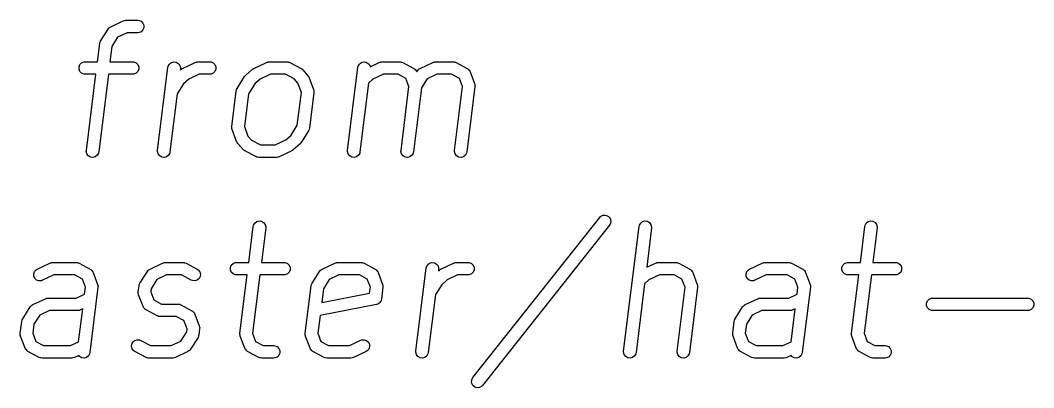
# Model space of a CAD drawing. Header units: inches. Extents: x 1.58 to 5.13, y -4.78 to -2.13.
# Drawn here: x 3.6395 to 4.1195, y -4.7766 to -4.6025 of the extents above; entities that cross this region are included whole.
import ezdxf

# ---------------------------------------------------------------- set-up
doc = ezdxf.new("R2010")
doc.units = ezdxf.units.IN
doc.header["$MEASUREMENT"] = 0
doc.layers.add('BLACK', color=250, linetype='CONTINUOUS')

msp = doc.modelspace()

# ---------------------------------------------------------------- linework, layer by layer
at = {"layer": 'BLACK', "linetype": 'CONTINUOUS'}
for p, q in [((3.68231, -4.6056), (3.68828, -4.60279)), ((3.68828, -4.60279), (3.68883, -4.60259)), ((3.68883, -4.60259), (3.6889, -4.60259)), ((3.6889, -4.60259), (3.68896, -4.60256)), ((3.68896, -4.60256), (3.68954, -4.60251)), ((3.68954, -4.60251), (3.69516, -4.60251)), ((3.69516, -4.60251), (3.69574, -4.60256)), ((3.69574, -4.60256), (3.6968, -4.603)), ((3.6968, -4.603), (3.69762, -4.60382)), ((3.67754, -4.61233), (3.68106, -4.60671)), ((3.68106, -4.60671), (3.68141, -4.60625)), ((3.68141, -4.60625), (3.68163, -4.60609)), ((3.68163, -4.60609), (3.68181, -4.6059)), ((3.68181, -4.6059), (3.68231, -4.6056)), ((3.69574, -4.60836), (3.69516, -4.60841)), ((3.6968, -4.60791), (3.69574, -4.60836)), ((3.69762, -4.6071), (3.6968, -4.60791)), ((3.69762, -4.60382), (3.69806, -4.60488)), ((3.69806, -4.60604), (3.69762, -4.6071)), ((3.69806, -4.60488), (3.69806, -4.60604)), ((3.67712, -4.61353), (3.67725, -4.61297)), ((3.67725, -4.61297), (3.67728, -4.61291)), ((3.67728, -4.61291), (3.67729, -4.61285)), ((3.67729, -4.61285), (3.67754, -4.61233)), ((3.68561, -4.61057), (3.6829, -4.61491)), ((3.6902, -4.60841), (3.68561, -4.61057)), ((3.69516, -4.60841), (3.6902, -4.60841)), ((3.67604, -4.62219), (3.67712, -4.61353)), ((3.6829, -4.61491), (3.68199, -4.62219)), ((3.66775, -4.6235), (3.66856, -4.62269)), ((3.66856, -4.62269), (3.66963, -4.62225)), ((3.66963, -4.62225), (3.67021, -4.62219)), ((3.67021, -4.62219), (3.67604, -4.62219)), ((3.68199, -4.62219), (3.6927, -4.62219)), ((3.6927, -4.62219), (3.69328, -4.62225)), ((3.69328, -4.62225), (3.69434, -4.62269)), ((3.69434, -4.62269), (3.69516, -4.6235)), ((3.71015, -4.62321), (3.71106, -4.6225)), ((3.71106, -4.6225), (3.71218, -4.6222)), ((3.71218, -4.6222), (3.71332, -4.62234)), ((3.71332, -4.62234), (3.71432, -4.62291)), ((3.7164, -4.62528), (3.72238, -4.62247)), ((3.72238, -4.62247), (3.72292, -4.62228)), ((3.72292, -4.62228), (3.72299, -4.62228)), ((3.72299, -4.62228), (3.72306, -4.62225)), ((3.72306, -4.62225), (3.72364, -4.62219)), ((3.72364, -4.62219), (3.72926, -4.62219)), ((3.72926, -4.62219), (3.72984, -4.62225)), ((3.72984, -4.62225), (3.7309, -4.62269)), ((3.7309, -4.62269), (3.73172, -4.6235)), ((3.75015, -4.62528), (3.75612, -4.62247)), ((3.75612, -4.62247), (3.75667, -4.62228)), ((3.75667, -4.62228), (3.75674, -4.62228)), ((3.75674, -4.62228), (3.75681, -4.62225)), ((3.75681, -4.62225), (3.75738, -4.62219)), ((3.75738, -4.62219), (3.76582, -4.62219)), ((3.76582, -4.62219), (3.76639, -4.62225)), ((3.76639, -4.62225), (3.76653, -4.6223)), ((3.76653, -4.6223), (3.76667, -4.62232)), ((3.76667, -4.62232), (3.76721, -4.62254)), ((3.76721, -4.62254), (3.77248, -4.62535)), ((3.80014, -4.62321), (3.80105, -4.6225)), ((3.80105, -4.6225), (3.80216, -4.6222)), ((3.80216, -4.6222), (3.80331, -4.62234)), ((3.80331, -4.62234), (3.80431, -4.62291)), ((3.80521, -4.62452), (3.80956, -4.62247)), ((3.80956, -4.62247), (3.8101, -4.62228)), ((3.8101, -4.62228), (3.81017, -4.62228)), ((3.81017, -4.62228), (3.81024, -4.62225)), ((3.81024, -4.62225), (3.81081, -4.62219)), ((3.81081, -4.62219), (3.81925, -4.62219)), ((3.81925, -4.62219), (3.81983, -4.62225)), ((3.81983, -4.62225), (3.81996, -4.6223)), ((3.81996, -4.6223), (3.8201, -4.62232)), ((3.8201, -4.62232), (3.82064, -4.62254)), ((3.82064, -4.62254), (3.82591, -4.62535)), ((3.82889, -4.62528), (3.83486, -4.62247)), ((3.83486, -4.62247), (3.83541, -4.62228)), ((3.83541, -4.62228), (3.83548, -4.62228)), ((3.83548, -4.62228), (3.83555, -4.62225)), ((3.83555, -4.62225), (3.83612, -4.62219)), ((3.83612, -4.62219), (3.84456, -4.62219)), ((3.84456, -4.62219), (3.84513, -4.62225)), ((3.84513, -4.62225), (3.84527, -4.6223)), ((3.84527, -4.6223), (3.84541, -4.62232)), ((3.84541, -4.62232), (3.84595, -4.62254)), ((3.84595, -4.62254), (3.85122, -4.62535)), ((3.66731, -4.62457), (3.66775, -4.6235)), ((3.66731, -4.62572), (3.66731, -4.62457)), ((3.66775, -4.62678), (3.66731, -4.62572)), ((3.66856, -4.6276), (3.66775, -4.62678)), ((3.69516, -4.62678), (3.69434, -4.6276)), ((3.69516, -4.6235), (3.6956, -4.62457)), ((3.6956, -4.62572), (3.69516, -4.62678)), ((3.6956, -4.62457), (3.6956, -4.62572)), ((3.70454, -4.66415), (3.70946, -4.62478)), ((3.70946, -4.62478), (3.70959, -4.62421)), ((3.70959, -4.62421), (3.71015, -4.62321)), ((3.71432, -4.62291), (3.71503, -4.62382)), ((3.71503, -4.62382), (3.71533, -4.62493)), ((3.71532, -4.62551), (3.71524, -4.62616)), ((3.71524, -4.62616), (3.7157, -4.62575)), ((3.71533, -4.62493), (3.71532, -4.62551)), ((3.7157, -4.62575), (3.71586, -4.62563)), ((3.71586, -4.62563), (3.71591, -4.62558)), ((3.71591, -4.62558), (3.71604, -4.6255)), ((3.71604, -4.6255), (3.71617, -4.62541)), ((3.71617, -4.62541), (3.71623, -4.62539)), ((3.71623, -4.62539), (3.7164, -4.62528)), ((3.73172, -4.62678), (3.7309, -4.6276)), ((3.73172, -4.6235), (3.73216, -4.62457)), ((3.73216, -4.62572), (3.73172, -4.62678)), ((3.73216, -4.62457), (3.73216, -4.62572)), ((3.74628, -4.62856), (3.74944, -4.62575)), ((3.74944, -4.62575), (3.7496, -4.62563)), ((3.7496, -4.62563), (3.74965, -4.62558)), ((3.74965, -4.62558), (3.74979, -4.6255)), ((3.74979, -4.6255), (3.74991, -4.62541)), ((3.74991, -4.62541), (3.74998, -4.62539)), ((3.74998, -4.62539), (3.75015, -4.62528)), ((3.77248, -4.62535), (3.77284, -4.62559)), ((3.77284, -4.62559), (3.77289, -4.62562)), ((3.77289, -4.62562), (3.77292, -4.62565)), ((3.77292, -4.62565), (3.77296, -4.62567)), ((3.77296, -4.62567), (3.773, -4.62572)), ((3.773, -4.62572), (3.77331, -4.62601)), ((3.77331, -4.62601), (3.77577, -4.62882)), ((3.79453, -4.66415), (3.79945, -4.62478)), ((3.79945, -4.62478), (3.79957, -4.62421)), ((3.79957, -4.62421), (3.80014, -4.62321)), ((3.80431, -4.62291), (3.80502, -4.62382)), ((3.80502, -4.62382), (3.80521, -4.62452)), ((3.82591, -4.62535), (3.82617, -4.62553)), ((3.82617, -4.62553), (3.82624, -4.62556)), ((3.82624, -4.62556), (3.82628, -4.6256)), ((3.82628, -4.6256), (3.82639, -4.62567)), ((3.82639, -4.62567), (3.8267, -4.62605)), ((3.8267, -4.62605), (3.82703, -4.6264)), ((3.82703, -4.6264), (3.82709, -4.62652)), ((3.82709, -4.62652), (3.82712, -4.62656)), ((3.82712, -4.62656), (3.82715, -4.62664)), ((3.82715, -4.62664), (3.82729, -4.62692)), ((3.82729, -4.62692), (3.8273, -4.62695)), ((3.8273, -4.62695), (3.82764, -4.62639)), ((3.82764, -4.62639), (3.828, -4.62593)), ((3.828, -4.62593), (3.82821, -4.62578)), ((3.82821, -4.62578), (3.82839, -4.62558)), ((3.82839, -4.62558), (3.82889, -4.62528)), ((3.85122, -4.62535), (3.85148, -4.62553)), ((3.85148, -4.62553), (3.85155, -4.62556)), ((3.85155, -4.62556), (3.85159, -4.6256)), ((3.85159, -4.6256), (3.8517, -4.62567)), ((3.8517, -4.62567), (3.85201, -4.62605)), ((3.85201, -4.62605), (3.85234, -4.6264)), ((3.85234, -4.6264), (3.8524, -4.62652)), ((3.8524, -4.62652), (3.85243, -4.62656)), ((3.85243, -4.62656), (3.85246, -4.62664)), ((3.85246, -4.62664), (3.8526, -4.62692)), ((3.8526, -4.62692), (3.85471, -4.63254)), ((3.66963, -4.62804), (3.66856, -4.6276)), ((3.67021, -4.6281), (3.66963, -4.62804)), ((3.6753, -4.6281), (3.67021, -4.6281)), ((3.67079, -4.66415), (3.6753, -4.6281)), ((3.68125, -4.6281), (3.67665, -4.66488)), ((3.6927, -4.6281), (3.68125, -4.6281)), ((3.69328, -4.62804), (3.6927, -4.6281)), ((3.69434, -4.6276), (3.69328, -4.62804)), ((3.7193, -4.63045), (3.71678, -4.63269)), ((3.7243, -4.6281), (3.7193, -4.63045)), ((3.72926, -4.6281), (3.7243, -4.6281)), ((3.72984, -4.62804), (3.72926, -4.6281)), ((3.7309, -4.6276), (3.72984, -4.62804)), ((3.74222, -4.63483), (3.74574, -4.6292)), ((3.74574, -4.6292), (3.74586, -4.62905)), ((3.74586, -4.62905), (3.74589, -4.62899)), ((3.74589, -4.62899), (3.746, -4.62887)), ((3.746, -4.62887), (3.74609, -4.62875)), ((3.74609, -4.62875), (3.74615, -4.62871)), ((3.74615, -4.62871), (3.74628, -4.62856)), ((3.75305, -4.63045), (3.75052, -4.63269)), ((3.75804, -4.6281), (3.75305, -4.63045)), ((3.76508, -4.6281), (3.75804, -4.6281)), ((3.76922, -4.63031), (3.76508, -4.6281)), ((3.77098, -4.63231), (3.76922, -4.63031)), ((3.77264, -4.63675), (3.77098, -4.63231)), ((3.77577, -4.62882), (3.77602, -4.62917)), ((3.77602, -4.62917), (3.77606, -4.62921)), ((3.77606, -4.62921), (3.77608, -4.62926)), ((3.77608, -4.62926), (3.77611, -4.6293)), ((3.77611, -4.6293), (3.77613, -4.62935)), ((3.77613, -4.62935), (3.77632, -4.62973)), ((3.77632, -4.62973), (3.77843, -4.63536)), ((3.80447, -4.63224), (3.80038, -4.66488)), ((3.80648, -4.63045), (3.80447, -4.63224)), ((3.81147, -4.6281), (3.80648, -4.63045)), ((3.81851, -4.6281), (3.81147, -4.6281)), ((3.82215, -4.63004), (3.81851, -4.6281)), ((3.82361, -4.63394), (3.82215, -4.63004)), ((3.83219, -4.63026), (3.82948, -4.63459)), ((3.83678, -4.6281), (3.83219, -4.63026)), ((3.84382, -4.6281), (3.83678, -4.6281)), ((3.84746, -4.63004), (3.84382, -4.6281)), ((3.84892, -4.63394), (3.84746, -4.63004)), ((3.71678, -4.63269), (3.71383, -4.63741)), ((3.73969, -4.6529), (3.7418, -4.63603)), ((3.7418, -4.63603), (3.74193, -4.63546)), ((3.74193, -4.63546), (3.74196, -4.63541)), ((3.74196, -4.63541), (3.74197, -4.63535)), ((3.74197, -4.63535), (3.74222, -4.63483)), ((3.75052, -4.63269), (3.74758, -4.63741)), ((3.7707, -4.65225), (3.77264, -4.63675)), ((3.77859, -4.63676), (3.77648, -4.65363)), ((3.77843, -4.63536), (3.77857, -4.63592)), ((3.77857, -4.63592), (3.77857, -4.63605)), ((3.77857, -4.63605), (3.77861, -4.63618)), ((3.77861, -4.63618), (3.77859, -4.63676)), ((3.81983, -4.66415), (3.82361, -4.63394)), ((3.82948, -4.63459), (3.82569, -4.66488)), ((3.84514, -4.66415), (3.84892, -4.63394)), ((3.85487, -4.63395), (3.851, -4.66488)), ((3.85471, -4.63254), (3.85485, -4.6331)), ((3.85485, -4.6331), (3.85485, -4.63324)), ((3.85485, -4.63324), (3.85489, -4.63337)), ((3.85489, -4.63337), (3.85487, -4.63395)), ((3.71383, -4.63741), (3.7104, -4.66488)), ((3.74758, -4.63741), (3.74564, -4.65291)), ((3.73967, -4.65348), (3.73969, -4.6529)), ((3.73971, -4.65361), (3.73967, -4.65348)), ((3.7397, -4.65374), (3.73971, -4.65361)), ((3.73985, -4.6543), (3.7397, -4.65374)), ((3.74196, -4.65993), (3.73985, -4.6543)), ((3.74564, -4.65291), (3.7473, -4.65735)), ((3.76776, -4.65697), (3.7707, -4.65225)), ((3.77606, -4.65483), (3.77254, -4.66046)), ((3.77631, -4.65431), (3.77606, -4.65483)), ((3.77632, -4.65425), (3.77631, -4.65431)), ((3.77635, -4.6542), (3.77632, -4.65425)), ((3.77648, -4.65363), (3.77635, -4.6542)), ((3.74215, -4.66031), (3.74196, -4.65993)), ((3.74217, -4.66036), (3.74215, -4.66031)), ((3.7422, -4.6604), (3.74217, -4.66036)), ((3.74222, -4.66045), (3.7422, -4.6604)), ((3.74226, -4.66049), (3.74222, -4.66045)), ((3.74251, -4.66083), (3.74226, -4.66049)), ((3.74497, -4.66365), (3.74251, -4.66083)), ((3.7473, -4.65735), (3.74905, -4.65935)), ((3.74905, -4.65935), (3.7532, -4.66156)), ((3.76024, -4.66156), (3.76523, -4.65921)), ((3.76523, -4.65921), (3.76776, -4.65697)), ((3.772, -4.6611), (3.76883, -4.66391)), ((3.77213, -4.66095), (3.772, -4.6611)), ((3.77219, -4.66091), (3.77213, -4.66095)), ((3.77228, -4.66079), (3.77219, -4.66091)), ((3.77239, -4.66067), (3.77228, -4.66079)), ((3.77242, -4.66061), (3.77239, -4.66067)), ((3.77254, -4.66046), (3.77242, -4.66061)), ((3.67078, -4.66473), (3.67079, -4.66415)), ((3.67108, -4.66584), (3.67078, -4.66473)), ((3.67179, -4.66675), (3.67108, -4.66584)), ((3.67652, -4.66545), (3.67595, -4.66645)), ((3.67665, -4.66488), (3.67652, -4.66545)), ((3.70452, -4.66473), (3.70454, -4.66415)), ((3.70483, -4.66584), (3.70452, -4.66473)), ((3.70553, -4.66675), (3.70483, -4.66584)), ((3.71027, -4.66545), (3.7097, -4.66645)), ((3.7104, -4.66488), (3.71027, -4.66545)), ((3.74528, -4.66394), (3.74497, -4.66365)), ((3.74532, -4.66399), (3.74528, -4.66394)), ((3.74535, -4.66401), (3.74532, -4.66399)), ((3.74539, -4.66404), (3.74535, -4.66401)), ((3.74544, -4.66407), (3.74539, -4.66404)), ((3.7458, -4.66431), (3.74544, -4.66407)), ((3.75107, -4.66712), (3.7458, -4.66431)), ((3.7532, -4.66156), (3.76024, -4.66156)), ((3.76813, -4.66437), (3.76215, -4.66719)), ((3.7683, -4.66427), (3.76813, -4.66437)), ((3.76837, -4.66425), (3.7683, -4.66427)), ((3.76849, -4.66416), (3.76837, -4.66425)), ((3.76863, -4.66408), (3.76849, -4.66416)), ((3.76867, -4.66403), (3.76863, -4.66408)), ((3.76883, -4.66391), (3.76867, -4.66403)), ((3.79451, -4.66473), (3.79453, -4.66415)), ((3.79482, -4.66584), (3.79451, -4.66473)), ((3.79552, -4.66675), (3.79482, -4.66584)), ((3.80026, -4.66545), (3.79969, -4.66645)), ((3.80038, -4.66488), (3.80026, -4.66545)), ((3.81982, -4.66473), (3.81983, -4.66415)), ((3.82012, -4.66584), (3.81982, -4.66473)), ((3.82083, -4.66675), (3.82012, -4.66584)), ((3.82557, -4.66545), (3.825, -4.66645)), ((3.82569, -4.66488), (3.82557, -4.66545)), ((3.84513, -4.66473), (3.84514, -4.66415)), ((3.84543, -4.66584), (3.84513, -4.66473)), ((3.84614, -4.66675), (3.84543, -4.66584)), ((3.85088, -4.66545), (3.85031, -4.66645)), ((3.851, -4.66488), (3.85088, -4.66545)), ((3.67279, -4.66732), (3.67179, -4.66675)), ((3.67393, -4.66746), (3.67279, -4.66732)), ((3.67504, -4.66715), (3.67393, -4.66746)), ((3.67595, -4.66645), (3.67504, -4.66715)), ((3.70654, -4.66732), (3.70553, -4.66675)), ((3.70768, -4.66746), (3.70654, -4.66732)), ((3.70879, -4.66715), (3.70768, -4.66746)), ((3.7097, -4.66645), (3.70879, -4.66715)), ((3.75161, -4.66734), (3.75107, -4.66712)), ((3.75175, -4.66736), (3.75161, -4.66734)), ((3.75188, -4.66741), (3.75175, -4.66736)), ((3.75246, -4.66747), (3.75188, -4.66741)), ((3.7609, -4.66747), (3.75246, -4.66747)), ((3.76147, -4.66741), (3.7609, -4.66747)), ((3.76154, -4.66738), (3.76147, -4.66741)), ((3.76161, -4.66738), (3.76154, -4.66738)), ((3.76215, -4.66719), (3.76161, -4.66738)), ((3.79652, -4.66732), (3.79552, -4.66675)), ((3.79767, -4.66746), (3.79652, -4.66732)), ((3.79878, -4.66715), (3.79767, -4.66746)), ((3.79969, -4.66645), (3.79878, -4.66715)), ((3.82183, -4.66732), (3.82083, -4.66675)), ((3.82298, -4.66746), (3.82183, -4.66732)), ((3.82409, -4.66715), (3.82298, -4.66746)), ((3.825, -4.66645), (3.82409, -4.66715)), ((3.84714, -4.66732), (3.84614, -4.66675)), ((3.84829, -4.66746), (3.84714, -4.66732)), ((3.8494, -4.66715), (3.84829, -4.66746)), ((3.85031, -4.66645), (3.8494, -4.66715)), ((3.91536, -4.69491), (3.91651, -4.69478)), ((3.91651, -4.69478), (3.91761, -4.69509)), ((3.75001, -4.6996), (3.75058, -4.6986)), ((3.75058, -4.6986), (3.75149, -4.6979)), ((3.75149, -4.6979), (3.7526, -4.69759)), ((3.7526, -4.69759), (3.75374, -4.69773)), ((3.75374, -4.69773), (3.75474, -4.6983)), ((3.75474, -4.6983), (3.75545, -4.69921)), ((3.75545, -4.69921), (3.75576, -4.70032)), ((3.85384, -4.77182), (3.91395, -4.69589)), ((3.91858, -4.69956), (3.85847, -4.77548)), ((3.91395, -4.69589), (3.91436, -4.69547)), ((3.91436, -4.69547), (3.91536, -4.69491)), ((3.91761, -4.69509), (3.91852, -4.69581)), ((3.91852, -4.69581), (3.91908, -4.69682)), ((3.9189, -4.69907), (3.91858, -4.69956)), ((3.91921, -4.69796), (3.9189, -4.69907)), ((3.91908, -4.69682), (3.91921, -4.69796)), ((3.9328, -4.6996), (3.93337, -4.6986)), ((3.93337, -4.6986), (3.93428, -4.6979)), ((3.93428, -4.6979), (3.93539, -4.69759)), ((3.93539, -4.69759), (3.93653, -4.69773)), ((3.93653, -4.69773), (3.93753, -4.6983)), ((3.93753, -4.6983), (3.93824, -4.69921)), ((3.93824, -4.69921), (3.93855, -4.70032)), ((4.03966, -4.6996), (4.04023, -4.6986)), ((4.04023, -4.6986), (4.04114, -4.6979)), ((4.04114, -4.6979), (4.04225, -4.69759)), ((4.04225, -4.69759), (4.04339, -4.69773)), ((4.04339, -4.69773), (4.0444, -4.6983)), ((4.0444, -4.6983), (4.0451, -4.69921)), ((4.0451, -4.69921), (4.04541, -4.70032)), ((3.74774, -4.71727), (3.74988, -4.70017)), ((3.74988, -4.70017), (3.75001, -4.6996)), ((3.75574, -4.7009), (3.7537, -4.71727)), ((3.75576, -4.70032), (3.75574, -4.7009)), ((3.92529, -4.75922), (3.93267, -4.70017)), ((3.93267, -4.70017), (3.9328, -4.6996)), ((3.93853, -4.7009), (3.93621, -4.71948)), ((3.93855, -4.70032), (3.93853, -4.7009)), ((4.0374, -4.71727), (4.03953, -4.70017)), ((4.03953, -4.70017), (4.03966, -4.6996)), ((4.04539, -4.7009), (4.04335, -4.71727)), ((4.04541, -4.70032), (4.04539, -4.7009)), ((3.64751, -4.72036), (3.65348, -4.71755)), ((3.65348, -4.71755), (3.65403, -4.71735)), ((3.65403, -4.71735), (3.6541, -4.71735)), ((3.6541, -4.71735), (3.65416, -4.71732)), ((3.65416, -4.71732), (3.65474, -4.71727)), ((3.65474, -4.71727), (3.66599, -4.71727)), ((3.66599, -4.71727), (3.66656, -4.71732)), ((3.66656, -4.71732), (3.6667, -4.71738)), ((3.6667, -4.71738), (3.66684, -4.71739)), ((3.66684, -4.71739), (3.66738, -4.71761)), ((3.66738, -4.71761), (3.67265, -4.72043)), ((3.70094, -4.72036), (3.70691, -4.71755)), ((3.70691, -4.71755), (3.70746, -4.71735)), ((3.70746, -4.71735), (3.70753, -4.71735)), ((3.70753, -4.71735), (3.70759, -4.71732)), ((3.70759, -4.71732), (3.70817, -4.71727)), ((3.70817, -4.71727), (3.71661, -4.71727)), ((3.71661, -4.71727), (3.71718, -4.71732)), ((3.71718, -4.71732), (3.71732, -4.71738)), ((3.71732, -4.71738), (3.71746, -4.71739)), ((3.71746, -4.71739), (3.718, -4.71761)), ((3.718, -4.71761), (3.72327, -4.72043)), ((3.73902, -4.71964), (3.73946, -4.71858)), ((3.73946, -4.71858), (3.74027, -4.71776)), ((3.74027, -4.71776), (3.74134, -4.71732)), ((3.74134, -4.71732), (3.74192, -4.71727)), ((3.74192, -4.71727), (3.74774, -4.71727)), ((3.7537, -4.71727), (3.76441, -4.71727)), ((3.76441, -4.71727), (3.76499, -4.71732)), ((3.76499, -4.71732), (3.76605, -4.71776)), ((3.76605, -4.71776), (3.76687, -4.71858)), ((3.76687, -4.71858), (3.76731, -4.71964)), ((3.78249, -4.72036), (3.78846, -4.71755)), ((3.78846, -4.71755), (3.78901, -4.71735)), ((3.78901, -4.71735), (3.78908, -4.71735)), ((3.78908, -4.71735), (3.78915, -4.71732)), ((3.78915, -4.71732), (3.78972, -4.71727)), ((3.78972, -4.71727), (3.80097, -4.71727)), ((3.80097, -4.71727), (3.80155, -4.71732)), ((3.80155, -4.71732), (3.80168, -4.71738)), ((3.80168, -4.71738), (3.80182, -4.71739)), ((3.80182, -4.71739), (3.80236, -4.71761)), ((3.80236, -4.71761), (3.80763, -4.72043)), ((3.83191, -4.71929), (3.83248, -4.71829)), ((3.83248, -4.71829), (3.83339, -4.71758)), ((3.83339, -4.71758), (3.8345, -4.71727)), ((3.8345, -4.71727), (3.83565, -4.71742)), ((3.83565, -4.71742), (3.83665, -4.71799)), ((3.83665, -4.71799), (3.83736, -4.7189)), ((3.83873, -4.72036), (3.84471, -4.71755)), ((3.84471, -4.71755), (3.84525, -4.71735)), ((3.84525, -4.71735), (3.84532, -4.71735)), ((3.84532, -4.71735), (3.84539, -4.71732)), ((3.84539, -4.71732), (3.84596, -4.71727)), ((3.84596, -4.71727), (3.85159, -4.71727)), ((3.85159, -4.71727), (3.85216, -4.71732)), ((3.85216, -4.71732), (3.85323, -4.71776)), ((3.85323, -4.71776), (3.85404, -4.71858)), ((3.85404, -4.71858), (3.85448, -4.71964)), ((3.93621, -4.71948), (3.94032, -4.71755)), ((3.94032, -4.71755), (3.94087, -4.71735)), ((3.94087, -4.71735), (3.94094, -4.71735)), ((3.94094, -4.71735), (3.941, -4.71732)), ((3.941, -4.71732), (3.94158, -4.71727)), ((3.94158, -4.71727), (3.95001, -4.71727)), ((3.95001, -4.71727), (3.95059, -4.71732)), ((3.95059, -4.71732), (3.95072, -4.71738)), ((3.95072, -4.71738), (3.95087, -4.71739)), ((3.95087, -4.71739), (3.9514, -4.71761)), ((3.9514, -4.71761), (3.95668, -4.72043)), ((3.98496, -4.72036), (3.99094, -4.71755)), ((3.99094, -4.71755), (3.99148, -4.71735)), ((3.99148, -4.71735), (3.99156, -4.71735)), ((3.99156, -4.71735), (3.99162, -4.71732)), ((3.99162, -4.71732), (3.9922, -4.71727)), ((3.9922, -4.71727), (4.00344, -4.71727)), ((4.00344, -4.71727), (4.00402, -4.71732)), ((4.00402, -4.71732), (4.00416, -4.71738)), ((4.00416, -4.71738), (4.0043, -4.71739)), ((4.0043, -4.71739), (4.00483, -4.71761)), ((4.00483, -4.71761), (4.01011, -4.72043)), ((4.02867, -4.71964), (4.02911, -4.71858)), ((4.02911, -4.71858), (4.02993, -4.71776)), ((4.02993, -4.71776), (4.03099, -4.71732)), ((4.03099, -4.71732), (4.03157, -4.71727)), ((4.03157, -4.71727), (4.0374, -4.71727)), ((4.04335, -4.71727), (4.05406, -4.71727)), ((4.05406, -4.71727), (4.05464, -4.71732)), ((4.05464, -4.71732), (4.0557, -4.71776)), ((4.0557, -4.71776), (4.05652, -4.71858)), ((4.05652, -4.71858), (4.05696, -4.71964)), ((3.64584, -4.72259), (3.64623, -4.72151)), ((3.6459, -4.72374), (3.64584, -4.72259)), ((3.64623, -4.72151), (3.64701, -4.72066)), ((3.64701, -4.72066), (3.64751, -4.72036)), ((3.6554, -4.72317), (3.65002, -4.7257)), ((3.66525, -4.72317), (3.6554, -4.72317)), ((3.66889, -4.72511), (3.66525, -4.72317)), ((3.67265, -4.72043), (3.67291, -4.7206)), ((3.67291, -4.7206), (3.67298, -4.72063)), ((3.67298, -4.72063), (3.67302, -4.72067)), ((3.67302, -4.72067), (3.67313, -4.72075)), ((3.67313, -4.72075), (3.67344, -4.72112)), ((3.67344, -4.72112), (3.67377, -4.72148)), ((3.67377, -4.72148), (3.67383, -4.7216)), ((3.67383, -4.7216), (3.67386, -4.72164)), ((3.67386, -4.72164), (3.67389, -4.72171)), ((3.67389, -4.72171), (3.67402, -4.722)), ((3.67402, -4.722), (3.67613, -4.72762)), ((3.69617, -4.72709), (3.69969, -4.72147)), ((3.69969, -4.72147), (3.70004, -4.72101)), ((3.70004, -4.72101), (3.70026, -4.72085)), ((3.70026, -4.72085), (3.70044, -4.72066)), ((3.70044, -4.72066), (3.70094, -4.72036)), ((3.70883, -4.72317), (3.70424, -4.72533)), ((3.71587, -4.72317), (3.70883, -4.72317)), ((3.72049, -4.72564), (3.71587, -4.72317)), ((3.72327, -4.72043), (3.72375, -4.72075)), ((3.72375, -4.72075), (3.72448, -4.72164)), ((3.72448, -4.72164), (3.72482, -4.72274)), ((3.72482, -4.72274), (3.7247, -4.72389)), ((3.73902, -4.7208), (3.73902, -4.71964)), ((3.73946, -4.72186), (3.73902, -4.7208)), ((3.74027, -4.72268), (3.73946, -4.72186)), ((3.74134, -4.72312), (3.74027, -4.72268)), ((3.74192, -4.72317), (3.74134, -4.72312)), ((3.74701, -4.72317), (3.74192, -4.72317)), ((3.74355, -4.75079), (3.74701, -4.72317)), ((3.75296, -4.72317), (3.74951, -4.7508)), ((3.76441, -4.72317), (3.75296, -4.72317)), ((3.76499, -4.72312), (3.76441, -4.72317)), ((3.76605, -4.72268), (3.76499, -4.72312)), ((3.76687, -4.72186), (3.76605, -4.72268)), ((3.76731, -4.7208), (3.76687, -4.72186)), ((3.76731, -4.71964), (3.76731, -4.7208)), ((3.77773, -4.72709), (3.78124, -4.72147)), ((3.78124, -4.72147), (3.7816, -4.72101)), ((3.7816, -4.72101), (3.78181, -4.72085)), ((3.78181, -4.72085), (3.78199, -4.72066)), ((3.78199, -4.72066), (3.78249, -4.72036)), ((3.79038, -4.72317), (3.78579, -4.72533)), ((3.80023, -4.72317), (3.79038, -4.72317)), ((3.80387, -4.72511), (3.80023, -4.72317)), ((3.80763, -4.72043), (3.8079, -4.7206)), ((3.8079, -4.7206), (3.80797, -4.72063)), ((3.80797, -4.72063), (3.808, -4.72067)), ((3.808, -4.72067), (3.80811, -4.72075)), ((3.80811, -4.72075), (3.80842, -4.72112)), ((3.80842, -4.72112), (3.80875, -4.72148)), ((3.80875, -4.72148), (3.80881, -4.7216)), ((3.80881, -4.7216), (3.80885, -4.72164)), ((3.80885, -4.72164), (3.80887, -4.72171)), ((3.80887, -4.72171), (3.80901, -4.722)), ((3.80901, -4.722), (3.81112, -4.72762)), ((3.82686, -4.75922), (3.83179, -4.71985)), ((3.83179, -4.71985), (3.83191, -4.71929)), ((3.83736, -4.7189), (3.83766, -4.72001)), ((3.83765, -4.72059), (3.83756, -4.72124)), ((3.83756, -4.72124), (3.83803, -4.72083)), ((3.83766, -4.72001), (3.83765, -4.72059)), ((3.83803, -4.72083), (3.83819, -4.72071)), ((3.83819, -4.72071), (3.83823, -4.72066)), ((3.83823, -4.72066), (3.83837, -4.72058)), ((3.83837, -4.72058), (3.8385, -4.72048)), ((3.8385, -4.72048), (3.83856, -4.72046)), ((3.83856, -4.72046), (3.83873, -4.72036)), ((3.84662, -4.72317), (3.84163, -4.72552)), ((3.85159, -4.72317), (3.84662, -4.72317)), ((3.85216, -4.72312), (3.85159, -4.72317)), ((3.85323, -4.72268), (3.85216, -4.72312)), ((3.85404, -4.72186), (3.85323, -4.72268)), ((3.85448, -4.7208), (3.85404, -4.72186)), ((3.85448, -4.71964), (3.85448, -4.7208)), ((3.94224, -4.72317), (3.93724, -4.72552)), ((3.94928, -4.72317), (3.94224, -4.72317)), ((3.95291, -4.72511), (3.94928, -4.72317)), ((3.95668, -4.72043), (3.95694, -4.7206)), ((3.95694, -4.7206), (3.95701, -4.72063)), ((3.95701, -4.72063), (3.95705, -4.72067)), ((3.95705, -4.72067), (3.95716, -4.72075)), ((3.95716, -4.72075), (3.95747, -4.72112)), ((3.95747, -4.72112), (3.9578, -4.72148)), ((3.9578, -4.72148), (3.95786, -4.7216)), ((3.95786, -4.7216), (3.95789, -4.72164)), ((3.95789, -4.72164), (3.95791, -4.72171)), ((3.95791, -4.72171), (3.95805, -4.722)), ((3.95805, -4.722), (3.96016, -4.72762)), ((3.9833, -4.72259), (3.98369, -4.72151)), ((3.98335, -4.72374), (3.9833, -4.72259)), ((3.98369, -4.72151), (3.98447, -4.72066)), ((3.98447, -4.72066), (3.98496, -4.72036)), ((3.99286, -4.72317), (3.98748, -4.7257)), ((4.00271, -4.72317), (3.99286, -4.72317)), ((4.00634, -4.72511), (4.00271, -4.72317)), ((4.01011, -4.72043), (4.01037, -4.7206)), ((4.01037, -4.7206), (4.01044, -4.72063)), ((4.01044, -4.72063), (4.01048, -4.72067)), ((4.01048, -4.72067), (4.01059, -4.72075)), ((4.01059, -4.72075), (4.0109, -4.72112)), ((4.0109, -4.72112), (4.01123, -4.72148)), ((4.01123, -4.72148), (4.01129, -4.7216)), ((4.01129, -4.7216), (4.01132, -4.72164)), ((4.01132, -4.72164), (4.01134, -4.72171)), ((4.01134, -4.72171), (4.01148, -4.722)), ((4.01148, -4.722), (4.01359, -4.72762)), ((4.02867, -4.7208), (4.02867, -4.71964)), ((4.02911, -4.72186), (4.02867, -4.7208)), ((4.02993, -4.72268), (4.02911, -4.72186)), ((4.03099, -4.72312), (4.02993, -4.72268)), ((4.03157, -4.72317), (4.03099, -4.72312)), ((4.03666, -4.72317), (4.03157, -4.72317)), ((4.03321, -4.75079), (4.03666, -4.72317)), ((4.04261, -4.72317), (4.03916, -4.7508)), ((4.05406, -4.72317), (4.04261, -4.72317)), ((4.05464, -4.72312), (4.05406, -4.72317)), ((4.0557, -4.72268), (4.05464, -4.72312)), ((4.05652, -4.72186), (4.0557, -4.72268)), ((4.05696, -4.7208), (4.05652, -4.72186)), ((4.05696, -4.71964), (4.05696, -4.7208)), ((3.64639, -4.72479), (3.6459, -4.72374)), ((3.64724, -4.72556), (3.64639, -4.72479)), ((3.64832, -4.72595), (3.64724, -4.72556)), ((3.64947, -4.7259), (3.64832, -4.72595)), ((3.65002, -4.7257), (3.64947, -4.7259)), ((3.67035, -4.72901), (3.66889, -4.72511)), ((3.67613, -4.72762), (3.67628, -4.72818)), ((3.67628, -4.72818), (3.67628, -4.72831)), ((3.67628, -4.72831), (3.67631, -4.72844)), ((3.6954, -4.7311), (3.69575, -4.72829)), ((3.69575, -4.72829), (3.69588, -4.72773)), ((3.69588, -4.72773), (3.69591, -4.72767)), ((3.69591, -4.72767), (3.69592, -4.72761)), ((3.69592, -4.72761), (3.69617, -4.72709)), ((3.70424, -4.72533), (3.70153, -4.72967)), ((3.72102, -4.72586), (3.72049, -4.72564)), ((3.72217, -4.72597), (3.72102, -4.72586)), ((3.72327, -4.72563), (3.72217, -4.72597)), ((3.72416, -4.7249), (3.72327, -4.72563)), ((3.7247, -4.72389), (3.72416, -4.7249)), ((3.77449, -4.75079), (3.7773, -4.72829)), ((3.7773, -4.72829), (3.77743, -4.72773)), ((3.77743, -4.72773), (3.77746, -4.72767)), ((3.77746, -4.72767), (3.77747, -4.72761)), ((3.77747, -4.72761), (3.77773, -4.72709)), ((3.78579, -4.72533), (3.78308, -4.72967)), ((3.80533, -4.72901), (3.80387, -4.72511)), ((3.81112, -4.72762), (3.81127, -4.72818)), ((3.81127, -4.72818), (3.81126, -4.72831)), ((3.81126, -4.72831), (3.8113, -4.72844)), ((3.8391, -4.72777), (3.83616, -4.73248)), ((3.84163, -4.72552), (3.8391, -4.72777)), ((3.93523, -4.72731), (3.93115, -4.75996)), ((3.93724, -4.72552), (3.93523, -4.72731)), ((3.95438, -4.72901), (3.95291, -4.72511)), ((3.96016, -4.72762), (3.96031, -4.72818)), ((3.96031, -4.72818), (3.96031, -4.72831)), ((3.96031, -4.72831), (3.96034, -4.72844)), ((3.98385, -4.72479), (3.98335, -4.72374)), ((3.9847, -4.72556), (3.98385, -4.72479)), ((3.98578, -4.72595), (3.9847, -4.72556)), ((3.98693, -4.7259), (3.98578, -4.72595)), ((3.98748, -4.7257), (3.98693, -4.7259)), ((4.00781, -4.72901), (4.00634, -4.72511)), ((4.01359, -4.72762), (4.01374, -4.72818)), ((4.01374, -4.72818), (4.01374, -4.72831)), ((4.01374, -4.72831), (4.01377, -4.72844)), ((3.66603, -4.73414), (3.66994, -4.7323)), ((3.66994, -4.7323), (3.67035, -4.72901)), ((3.6763, -4.72902), (3.67243, -4.75996)), ((3.67631, -4.72844), (3.6763, -4.72902)), ((3.69538, -4.73168), (3.6954, -4.7311)), ((3.69542, -4.73181), (3.69538, -4.73168)), ((3.69541, -4.73195), (3.69542, -4.73181)), ((3.69556, -4.73251), (3.69541, -4.73195)), ((3.69767, -4.73813), (3.69556, -4.73251)), ((3.70153, -4.72967), (3.70135, -4.73111)), ((3.70135, -4.73111), (3.70281, -4.73501)), ((3.78308, -4.72967), (3.78226, -4.73623)), ((3.78226, -4.73623), (3.80498, -4.73179)), ((3.80498, -4.73179), (3.80533, -4.72901)), ((3.81128, -4.72902), (3.81058, -4.73465)), ((3.8113, -4.72844), (3.81128, -4.72902)), ((3.83616, -4.73248), (3.83272, -4.75996)), ((3.9506, -4.75922), (3.95438, -4.72901)), ((3.96033, -4.72902), (3.95646, -4.75996)), ((3.96034, -4.72844), (3.96033, -4.72902)), ((4.00349, -4.73414), (4.0074, -4.7323)), ((4.0074, -4.7323), (4.00781, -4.72901)), ((4.01376, -4.72902), (4.00989, -4.75996)), ((4.01377, -4.72844), (4.01376, -4.72902)), ((3.64415, -4.73834), (3.6445, -4.73788)), ((3.6445, -4.73788), (3.64472, -4.73773)), ((3.64472, -4.73773), (3.6449, -4.73753)), ((3.6449, -4.73753), (3.6454, -4.73723)), ((3.6454, -4.73723), (3.65137, -4.73442)), ((3.65137, -4.73442), (3.65192, -4.73423)), ((3.65192, -4.73423), (3.65199, -4.73422)), ((3.65199, -4.73422), (3.65205, -4.7342)), ((3.65205, -4.7342), (3.65263, -4.73414)), ((3.65263, -4.73414), (3.66603, -4.73414)), ((3.70281, -4.73501), (3.70645, -4.73695)), ((3.70645, -4.73695), (3.71415, -4.73695)), ((3.71415, -4.73695), (3.71472, -4.73701)), ((3.71472, -4.73701), (3.71486, -4.73706)), ((3.71486, -4.73706), (3.715, -4.73708)), ((3.715, -4.73708), (3.71553, -4.7373)), ((3.71553, -4.7373), (3.72081, -4.74011)), ((3.80821, -4.73718), (3.78149, -4.74239)), ((3.80877, -4.73701), (3.80821, -4.73718)), ((3.80886, -4.73695), (3.80877, -4.73701)), ((3.80897, -4.73692), (3.80886, -4.73695)), ((3.80934, -4.73663), (3.80897, -4.73692)), ((3.80973, -4.73638), (3.80934, -4.73663)), ((3.80979, -4.73628), (3.80973, -4.73638)), ((3.80988, -4.73621), (3.80979, -4.73628)), ((3.81011, -4.73581), (3.80988, -4.73621)), ((3.81037, -4.73542), (3.81011, -4.73581)), ((3.8104, -4.73531), (3.81037, -4.73542)), ((3.81045, -4.73521), (3.8104, -4.73531)), ((3.81058, -4.73465), (3.81045, -4.73521)), ((3.98161, -4.73834), (3.98196, -4.73788)), ((3.98196, -4.73788), (3.98218, -4.73773)), ((3.98218, -4.73773), (3.98236, -4.73753)), ((3.98236, -4.73753), (3.98285, -4.73723)), ((3.98285, -4.73723), (3.98883, -4.73442)), ((3.98883, -4.73442), (3.98938, -4.73423)), ((3.98938, -4.73423), (3.98945, -4.73422)), ((3.98945, -4.73422), (3.98951, -4.7342)), ((3.98951, -4.7342), (3.99009, -4.73414)), ((3.99009, -4.73414), (4.00349, -4.73414)), ((4.06874, -4.73652), (4.06918, -4.73545)), ((4.06874, -4.73767), (4.06874, -4.73652)), ((4.06918, -4.73873), (4.06874, -4.73767)), ((4.06918, -4.73545), (4.07, -4.73464)), ((4.07, -4.73464), (4.07106, -4.7342)), ((4.07106, -4.7342), (4.07164, -4.73414)), ((4.07164, -4.73414), (4.11663, -4.73414)), ((4.11663, -4.73414), (4.11721, -4.7342)), ((4.11721, -4.7342), (4.11827, -4.73464)), ((4.11827, -4.73464), (4.11909, -4.73545)), ((4.11909, -4.73545), (4.11953, -4.73652)), ((4.11953, -4.73767), (4.11909, -4.73873)), ((4.11953, -4.73652), (4.11953, -4.73767)), ((3.64063, -4.74396), (3.64415, -4.73834)), ((3.6487, -4.74221), (3.64599, -4.74654)), ((3.65329, -4.74005), (3.6487, -4.74221)), ((3.66669, -4.74005), (3.65329, -4.74005)), ((3.66727, -4.73999), (3.66669, -4.74005)), ((3.66713, -4.7548), (3.66907, -4.73924)), ((3.66733, -4.73996), (3.66727, -4.73999)), ((3.6674, -4.73996), (3.66733, -4.73996)), ((3.66795, -4.73976), (3.6674, -4.73996)), ((3.66907, -4.73924), (3.66795, -4.73976)), ((3.69781, -4.73841), (3.69767, -4.73813)), ((3.69783, -4.73849), (3.69781, -4.73841)), ((3.69787, -4.73853), (3.69783, -4.73849)), ((3.69793, -4.73865), (3.69787, -4.73853)), ((3.69826, -4.739), (3.69793, -4.73865)), ((3.69856, -4.73938), (3.69826, -4.739)), ((3.69868, -4.73945), (3.69856, -4.73938)), ((3.69871, -4.73949), (3.69868, -4.73945)), ((3.69878, -4.73952), (3.69871, -4.73949)), ((3.69905, -4.7397), (3.69878, -4.73952)), ((3.70432, -4.74251), (3.69905, -4.7397)), ((3.70485, -4.74273), (3.70432, -4.74251)), ((3.705, -4.74275), (3.70485, -4.74273)), ((3.70513, -4.7428), (3.705, -4.74275)), ((3.72081, -4.74011), (3.72107, -4.74029)), ((3.72107, -4.74029), (3.72114, -4.74032)), ((3.72114, -4.74032), (3.72118, -4.74036)), ((3.72118, -4.74036), (3.72129, -4.74043)), ((3.72129, -4.74043), (3.7216, -4.74081)), ((3.7216, -4.74081), (3.72193, -4.74116)), ((3.72193, -4.74116), (3.72199, -4.74128)), ((3.72199, -4.74128), (3.72202, -4.74132)), ((3.72202, -4.74132), (3.72204, -4.7414)), ((3.72204, -4.7414), (3.72218, -4.74168)), ((3.72218, -4.74168), (3.72429, -4.7473)), ((3.78149, -4.74239), (3.78044, -4.7508)), ((3.97809, -4.74396), (3.98161, -4.73834)), ((3.98615, -4.74221), (3.98345, -4.74654)), ((3.99075, -4.74005), (3.98615, -4.74221)), ((4.00415, -4.74005), (3.99075, -4.74005)), ((4.00472, -4.73999), (4.00415, -4.74005)), ((4.00458, -4.7548), (4.00653, -4.73924)), ((4.00479, -4.73996), (4.00472, -4.73999)), ((4.00486, -4.73996), (4.00479, -4.73996)), ((4.00541, -4.73976), (4.00486, -4.73996)), ((4.00653, -4.73924), (4.00541, -4.73976)), ((4.07, -4.73955), (4.06918, -4.73873)), ((4.07106, -4.73999), (4.07, -4.73955)), ((4.07164, -4.74005), (4.07106, -4.73999)), ((4.11663, -4.74005), (4.07164, -4.74005)), ((4.11721, -4.73999), (4.11663, -4.74005)), ((4.11827, -4.73955), (4.11721, -4.73999)), ((4.11909, -4.73873), (4.11827, -4.73955)), ((3.63951, -4.75079), (3.64021, -4.74516)), ((3.64021, -4.74516), (3.64034, -4.7446)), ((3.64034, -4.7446), (3.64037, -4.74454)), ((3.64037, -4.74454), (3.64038, -4.74448)), ((3.64038, -4.74448), (3.64063, -4.74396)), ((3.64599, -4.74654), (3.64546, -4.7508)), ((3.70571, -4.74286), (3.70513, -4.7428)), ((3.71341, -4.74286), (3.70571, -4.74286)), ((3.71704, -4.7448), (3.71341, -4.74286)), ((3.71851, -4.7487), (3.71704, -4.7448)), ((3.72429, -4.7473), (3.72444, -4.74786)), ((3.97696, -4.75079), (3.97767, -4.74516)), ((3.97767, -4.74516), (3.97779, -4.7446)), ((3.97779, -4.7446), (3.97782, -4.74454)), ((3.97782, -4.74454), (3.97784, -4.74448)), ((3.97784, -4.74448), (3.97809, -4.74396)), ((3.98345, -4.74654), (3.98291, -4.7508)), ((3.63949, -4.75137), (3.63951, -4.75079)), ((3.63953, -4.7515), (3.63949, -4.75137)), ((3.63952, -4.75163), (3.63953, -4.7515)), ((3.63967, -4.75219), (3.63952, -4.75163)), ((3.64178, -4.75781), (3.63967, -4.75219)), ((3.64546, -4.7508), (3.64692, -4.7547)), ((3.71562, -4.75448), (3.71833, -4.75014)), ((3.71833, -4.75014), (3.71851, -4.7487)), ((3.72394, -4.7522), (3.72368, -4.75272)), ((3.72395, -4.75214), (3.72394, -4.7522)), ((3.72398, -4.75208), (3.72395, -4.75214)), ((3.72411, -4.75152), (3.72398, -4.75208)), ((3.72446, -4.74871), (3.72411, -4.75152)), ((3.72444, -4.74786), (3.72444, -4.748)), ((3.72444, -4.748), (3.72447, -4.74813)), ((3.72447, -4.74813), (3.72446, -4.74871)), ((3.74354, -4.75137), (3.74355, -4.75079)), ((3.74358, -4.7515), (3.74354, -4.75137)), ((3.74357, -4.75163), (3.74358, -4.7515)), ((3.74372, -4.75219), (3.74357, -4.75163)), ((3.74583, -4.75781), (3.74372, -4.75219)), ((3.74951, -4.7508), (3.75097, -4.7547)), ((3.77447, -4.75137), (3.77449, -4.75079)), ((3.77451, -4.7515), (3.77447, -4.75137)), ((3.7745, -4.75163), (3.77451, -4.7515)), ((3.77465, -4.75219), (3.7745, -4.75163)), ((3.77676, -4.75781), (3.77465, -4.75219)), ((3.78044, -4.7508), (3.7819, -4.7547)), ((3.97695, -4.75137), (3.97696, -4.75079)), ((3.97698, -4.7515), (3.97695, -4.75137)), ((3.97698, -4.75163), (3.97698, -4.7515)), ((3.97713, -4.75219), (3.97698, -4.75163)), ((3.97924, -4.75781), (3.97713, -4.75219)), ((3.98291, -4.7508), (3.98438, -4.7547)), ((4.03319, -4.75137), (4.03321, -4.75079)), ((4.03323, -4.7515), (4.03319, -4.75137)), ((4.03322, -4.75163), (4.03323, -4.7515)), ((4.03337, -4.75219), (4.03322, -4.75163)), ((4.03548, -4.75781), (4.03337, -4.75219)), ((4.03916, -4.7508), (4.04062, -4.7547)), ((3.64692, -4.7547), (3.65056, -4.75664)), ((3.65056, -4.75664), (3.66322, -4.75664)), ((3.66322, -4.75664), (3.66713, -4.7548)), ((3.69222, -4.75707), (3.69234, -4.75592)), ((3.69256, -4.75817), (3.69222, -4.75707)), ((3.69234, -4.75592), (3.69288, -4.75491)), ((3.69288, -4.75491), (3.69377, -4.75418)), ((3.69377, -4.75418), (3.69487, -4.75384)), ((3.69487, -4.75384), (3.69602, -4.75395)), ((3.69602, -4.75395), (3.69655, -4.75417)), ((3.69655, -4.75417), (3.70117, -4.75664)), ((3.70117, -4.75664), (3.71102, -4.75664)), ((3.71102, -4.75664), (3.71562, -4.75448)), ((3.72368, -4.75272), (3.72016, -4.75834)), ((3.75097, -4.7547), (3.75461, -4.75664)), ((3.75461, -4.75664), (3.75949, -4.75664)), ((3.75949, -4.75664), (3.76007, -4.75669)), ((3.76007, -4.75669), (3.76113, -4.75713)), ((3.76113, -4.75713), (3.76195, -4.75795)), ((3.7819, -4.7547), (3.78554, -4.75664)), ((3.78554, -4.75664), (3.79539, -4.75664)), ((3.79539, -4.75664), (3.80077, -4.75411)), ((3.80077, -4.75411), (3.80131, -4.75391)), ((3.80131, -4.75391), (3.80246, -4.75386)), ((3.80246, -4.75386), (3.80355, -4.75425)), ((3.80355, -4.75425), (3.8044, -4.75502)), ((3.8044, -4.75502), (3.80489, -4.75607)), ((3.80489, -4.75607), (3.80494, -4.75722)), ((3.98438, -4.7547), (3.98801, -4.75664)), ((3.98801, -4.75664), (4.00068, -4.75664)), ((4.00068, -4.75664), (4.00458, -4.7548)), ((4.04062, -4.7547), (4.04426, -4.75664)), ((4.04426, -4.75664), (4.04914, -4.75664)), ((4.04914, -4.75664), (4.04972, -4.75669)), ((4.04972, -4.75669), (4.05078, -4.75713)), ((4.05078, -4.75713), (4.0516, -4.75795)), ((3.64192, -4.7581), (3.64178, -4.75781)), ((3.64194, -4.75817), (3.64192, -4.7581)), ((3.64198, -4.75821), (3.64194, -4.75817)), ((3.64204, -4.75833), (3.64198, -4.75821)), ((3.64237, -4.75869), (3.64204, -4.75833)), ((3.64267, -4.75906), (3.64237, -4.75869)), ((3.64278, -4.75914), (3.64267, -4.75906)), ((3.64282, -4.75918), (3.64278, -4.75914)), ((3.64289, -4.75921), (3.64282, -4.75918)), ((3.64315, -4.75938), (3.64289, -4.75921)), ((3.64843, -4.7622), (3.64315, -4.75938)), ((3.66717, -4.76131), (3.66514, -4.76226)), ((3.66757, -4.76182), (3.66717, -4.76131)), ((3.66857, -4.76239), (3.66757, -4.76182)), ((3.67173, -4.76152), (3.67083, -4.76223)), ((3.6723, -4.76052), (3.67173, -4.76152)), ((3.67243, -4.75996), (3.6723, -4.76052)), ((3.69329, -4.75906), (3.69256, -4.75817)), ((3.69377, -4.75938), (3.69329, -4.75906)), ((3.69905, -4.7622), (3.69377, -4.75938)), ((3.71892, -4.75945), (3.71294, -4.76226)), ((3.71941, -4.75915), (3.71892, -4.75945)), ((3.71959, -4.75896), (3.71941, -4.75915)), ((3.71981, -4.7588), (3.71959, -4.75896)), ((3.72016, -4.75834), (3.71981, -4.7588)), ((3.74597, -4.7581), (3.74583, -4.75781)), ((3.74599, -4.75817), (3.74597, -4.7581)), ((3.74603, -4.75821), (3.74599, -4.75817)), ((3.74608, -4.75833), (3.74603, -4.75821)), ((3.74642, -4.75869), (3.74608, -4.75833)), ((3.74672, -4.75906), (3.74642, -4.75869)), ((3.74683, -4.75914), (3.74672, -4.75906)), ((3.74687, -4.75918), (3.74683, -4.75914)), ((3.74694, -4.75921), (3.74687, -4.75918)), ((3.7472, -4.75938), (3.74694, -4.75921)), ((3.75248, -4.7622), (3.7472, -4.75938)), ((3.76195, -4.76123), (3.76113, -4.76205)), ((3.76195, -4.75795), (3.76239, -4.75901)), ((3.76239, -4.76017), (3.76195, -4.76123)), ((3.76239, -4.75901), (3.76239, -4.76017)), ((3.7769, -4.7581), (3.77676, -4.75781)), ((3.77692, -4.75817), (3.7769, -4.7581)), ((3.77696, -4.75821), (3.77692, -4.75817)), ((3.77702, -4.75833), (3.77696, -4.75821)), ((3.77735, -4.75869), (3.77702, -4.75833)), ((3.77766, -4.75906), (3.77735, -4.75869)), ((3.77777, -4.75914), (3.77766, -4.75906)), ((3.7778, -4.75918), (3.77777, -4.75914)), ((3.77788, -4.75921), (3.7778, -4.75918)), ((3.77814, -4.75938), (3.77788, -4.75921)), ((3.78341, -4.7622), (3.77814, -4.75938)), ((3.80328, -4.75945), (3.79731, -4.76226)), ((3.80378, -4.75915), (3.80328, -4.75945)), ((3.80455, -4.7583), (3.80378, -4.75915)), ((3.80494, -4.75722), (3.80455, -4.7583)), ((3.82685, -4.7598), (3.82686, -4.75922)), ((3.82716, -4.76091), (3.82685, -4.7598)), ((3.82786, -4.76182), (3.82716, -4.76091)), ((3.82886, -4.76239), (3.82786, -4.76182)), ((3.83203, -4.76152), (3.83112, -4.76223)), ((3.8326, -4.76052), (3.83203, -4.76152)), ((3.83272, -4.75996), (3.8326, -4.76052)), ((3.92527, -4.7598), (3.92529, -4.75922)), ((3.92558, -4.76091), (3.92527, -4.7598)), ((3.92629, -4.76182), (3.92558, -4.76091)), ((3.92729, -4.76239), (3.92629, -4.76182)), ((3.93045, -4.76152), (3.92954, -4.76223)), ((3.93102, -4.76052), (3.93045, -4.76152)), ((3.93115, -4.75996), (3.93102, -4.76052)), ((3.95058, -4.7598), (3.9506, -4.75922)), ((3.95089, -4.76091), (3.95058, -4.7598)), ((3.9516, -4.76182), (3.95089, -4.76091)), ((3.9526, -4.76239), (3.9516, -4.76182)), ((3.95576, -4.76152), (3.95485, -4.76223)), ((3.95633, -4.76052), (3.95576, -4.76152)), ((3.95646, -4.75996), (3.95633, -4.76052)), ((3.97938, -4.7581), (3.97924, -4.75781)), ((3.9794, -4.75817), (3.97938, -4.7581)), ((3.97943, -4.75821), (3.9794, -4.75817)), ((3.97949, -4.75833), (3.97943, -4.75821)), ((3.97982, -4.75869), (3.97949, -4.75833)), ((3.98013, -4.75906), (3.97982, -4.75869)), ((3.98024, -4.75914), (3.98013, -4.75906)), ((3.98028, -4.75918), (3.98024, -4.75914)), ((3.98035, -4.75921), (3.98028, -4.75918)), ((3.98061, -4.75938), (3.98035, -4.75921)), ((3.98589, -4.7622), (3.98061, -4.75938)), ((4.00463, -4.76131), (4.00259, -4.76226)), ((4.00503, -4.76182), (4.00463, -4.76131)), ((4.00603, -4.76239), (4.00503, -4.76182)), ((4.00919, -4.76152), (4.00828, -4.76223)), ((4.00976, -4.76052), (4.00919, -4.76152)), ((4.00989, -4.75996), (4.00976, -4.76052)), ((4.03562, -4.7581), (4.03548, -4.75781)), ((4.03564, -4.75817), (4.03562, -4.7581)), ((4.03568, -4.75821), (4.03564, -4.75817)), ((4.03574, -4.75833), (4.03568, -4.75821)), ((4.03607, -4.75869), (4.03574, -4.75833)), ((4.03637, -4.75906), (4.03607, -4.75869)), ((4.03649, -4.75914), (4.03637, -4.75906)), ((4.03652, -4.75918), (4.03649, -4.75914)), ((4.03659, -4.75921), (4.03652, -4.75918)), ((4.03686, -4.75938), (4.03659, -4.75921)), ((4.04213, -4.7622), (4.03686, -4.75938)), ((4.0516, -4.76123), (4.05078, -4.76205)), ((4.0516, -4.75795), (4.05204, -4.75901)), ((4.05204, -4.76017), (4.0516, -4.76123)), ((4.05204, -4.75901), (4.05204, -4.76017)), ((3.64896, -4.76242), (3.64843, -4.7622)), ((3.64911, -4.76243), (3.64896, -4.76242)), ((3.64924, -4.76249), (3.64911, -4.76243)), ((3.64982, -4.76254), (3.64924, -4.76249)), ((3.66388, -4.76254), (3.64982, -4.76254)), ((3.66445, -4.76249), (3.66388, -4.76254)), ((3.66452, -4.76246), (3.66445, -4.76249)), ((3.66459, -4.76246), (3.66452, -4.76246)), ((3.66514, -4.76226), (3.66459, -4.76246)), ((3.66971, -4.76254), (3.66857, -4.76239)), ((3.67083, -4.76223), (3.66971, -4.76254)), ((3.69958, -4.76242), (3.69905, -4.7622)), ((3.69973, -4.76243), (3.69958, -4.76242)), ((3.69986, -4.76249), (3.69973, -4.76243)), ((3.70044, -4.76254), (3.69986, -4.76249)), ((3.71168, -4.76254), (3.70044, -4.76254)), ((3.71226, -4.76249), (3.71168, -4.76254)), ((3.71233, -4.76246), (3.71226, -4.76249)), ((3.7124, -4.76246), (3.71233, -4.76246)), ((3.71294, -4.76226), (3.7124, -4.76246)), ((3.75301, -4.76242), (3.75248, -4.7622)), ((3.75316, -4.76243), (3.75301, -4.76242)), ((3.75329, -4.76249), (3.75316, -4.76243)), ((3.75387, -4.76254), (3.75329, -4.76249)), ((3.75949, -4.76254), (3.75387, -4.76254)), ((3.76007, -4.76249), (3.75949, -4.76254)), ((3.76113, -4.76205), (3.76007, -4.76249)), ((3.78395, -4.76242), (3.78341, -4.7622)), ((3.78409, -4.76243), (3.78395, -4.76242)), ((3.78422, -4.76249), (3.78409, -4.76243)), ((3.7848, -4.76254), (3.78422, -4.76249)), ((3.79605, -4.76254), (3.7848, -4.76254)), ((3.79663, -4.76249), (3.79605, -4.76254)), ((3.79669, -4.76246), (3.79663, -4.76249)), ((3.79676, -4.76246), (3.79669, -4.76246)), ((3.79731, -4.76226), (3.79676, -4.76246)), ((3.83001, -4.76254), (3.82886, -4.76239)), ((3.83112, -4.76223), (3.83001, -4.76254)), ((3.92843, -4.76254), (3.92729, -4.76239)), ((3.92954, -4.76223), (3.92843, -4.76254)), ((3.95374, -4.76254), (3.9526, -4.76239)), ((3.95485, -4.76223), (3.95374, -4.76254)), ((3.98642, -4.76242), (3.98589, -4.7622)), ((3.98656, -4.76243), (3.98642, -4.76242)), ((3.9867, -4.76249), (3.98656, -4.76243)), ((3.98728, -4.76254), (3.9867, -4.76249)), ((4.00134, -4.76254), (3.98728, -4.76254)), ((4.00191, -4.76249), (4.00134, -4.76254)), ((4.00198, -4.76246), (4.00191, -4.76249)), ((4.00205, -4.76246), (4.00198, -4.76246)), ((4.00259, -4.76226), (4.00205, -4.76246)), ((4.00717, -4.76254), (4.00603, -4.76239)), ((4.00828, -4.76223), (4.00717, -4.76254)), ((4.04266, -4.76242), (4.04213, -4.7622)), ((4.04281, -4.76243), (4.04266, -4.76242)), ((4.04294, -4.76249), (4.04281, -4.76243)), ((4.04352, -4.76254), (4.04294, -4.76249)), ((4.04914, -4.76254), (4.04352, -4.76254)), ((4.04972, -4.76249), (4.04914, -4.76254)), ((4.05078, -4.76205), (4.04972, -4.76249)), ((3.85322, -4.77341), (3.85353, -4.7723)), ((3.85335, -4.77456), (3.85322, -4.77341)), ((3.85391, -4.77556), (3.85335, -4.77456)), ((3.85353, -4.7723), (3.85384, -4.77182)), ((3.85481, -4.77628), (3.85391, -4.77556)), ((3.85592, -4.77659), (3.85481, -4.77628)), ((3.85807, -4.7759), (3.85707, -4.77646)), ((3.85847, -4.77548), (3.85807, -4.7759)), ((3.85707, -4.77646), (3.85592, -4.77659))]:
    msp.add_line(p, q, dxfattribs=at)

doc.saveas('drawing.dxf')
